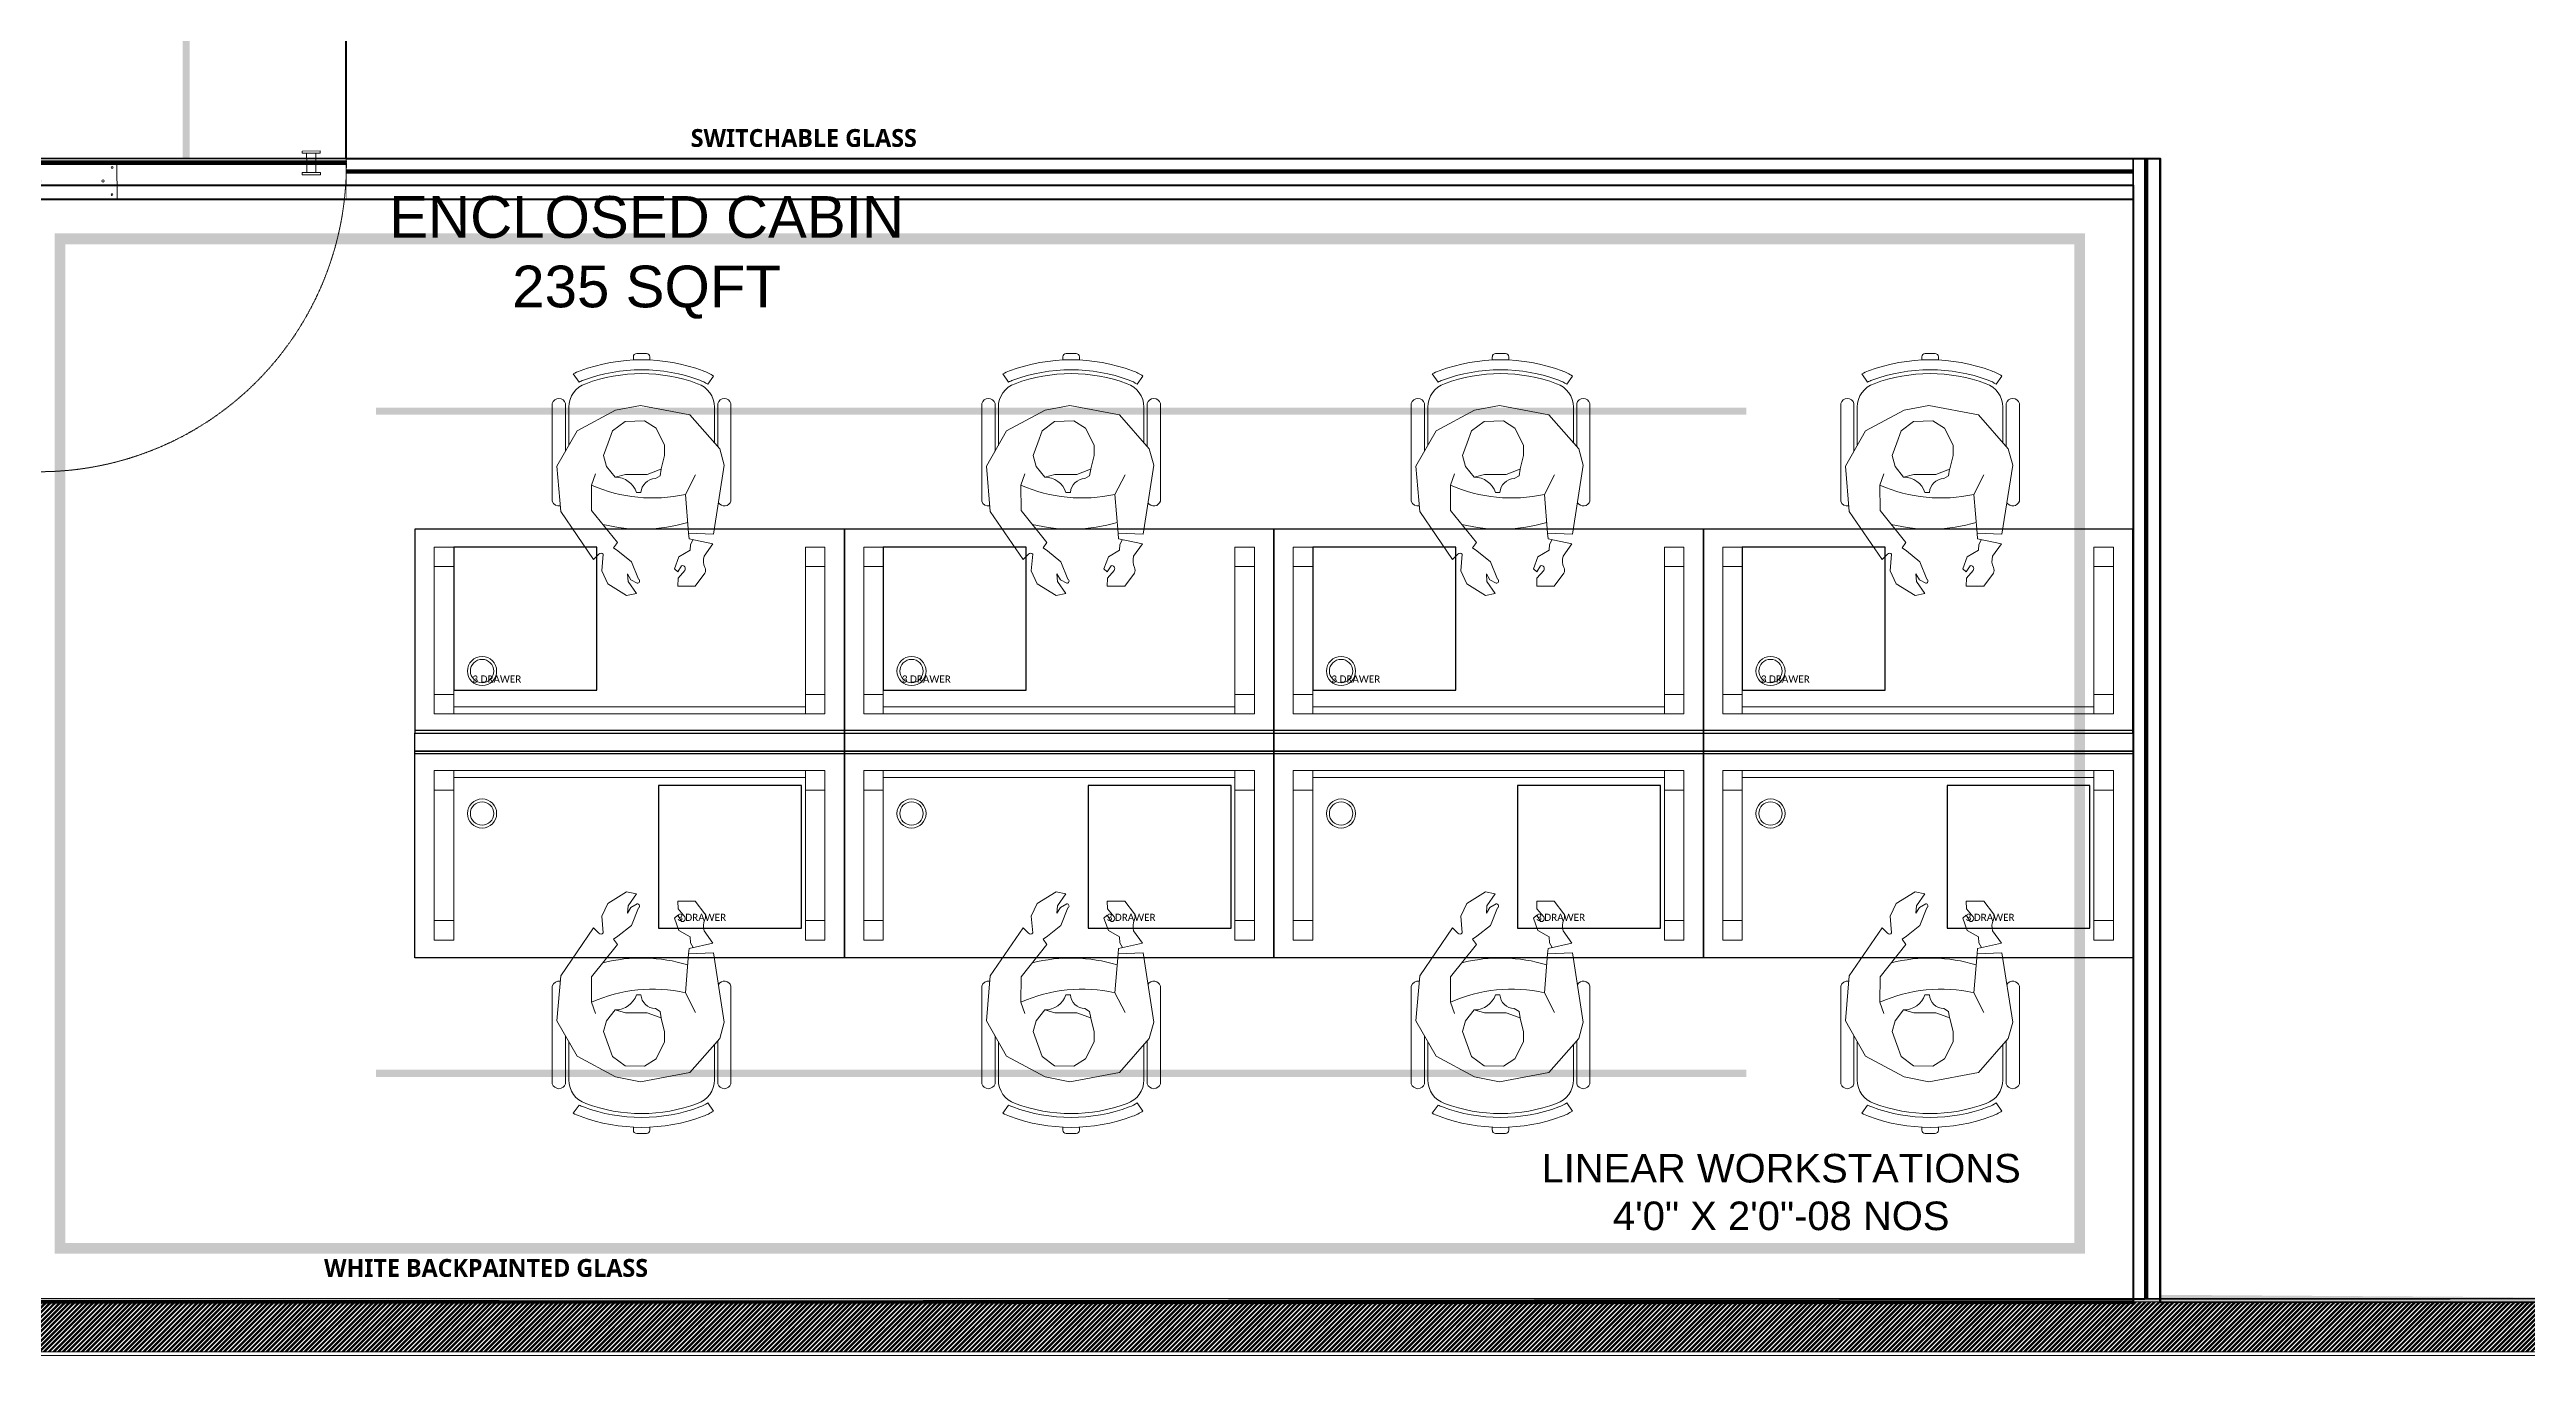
# Model space of a CAD drawing. Header units: millimetres. Extents: x 54626 to 75318, y 5966 to 15066.
# Drawn here: x 63389 to 70321, y 6291 to 9946 of the extents above; entities that cross this region are included whole.
import ezdxf
from ezdxf.lldxf.tags import DXFTag

# ---------------------------------------------------------------- set-up
doc = ezdxf.new("R2010")
doc.units = ezdxf.units.MM
doc.linetypes.add('DASHED2', pattern=[0.375, 0.25, -0.125])
for name, color, linetype, lineweight in [('FS- CS PROFILE LT', 50, 'Continuous', 13), ('FS-CL-GYP', 30, 'Continuous', 40), ('FS-COVE LT', 30, 'Continuous', 13), ('FS-DOOR', 250, 'Continuous', 18), ('FS-DR GL-S', 250, 'Continuous', 18), ('FS-FUR-CSTM', 250, 'Continuous', 18), ('OPEN SYSTEM WORKSTATION', 36, 'Continuous', 25), ('PLANNER', 3, 'Continuous', 40)]:
    doc.layers.add(name, color=color, linetype=linetype, lineweight=lineweight)
for name, color, linetype, lineweight, true_color in [('FS-FIN-GL-CLD', 7, 'Continuous', 9, 0xd1ff47), ('FS-FIN-WLP-CUS', 7, 'Continuous', 9, 0xa65aed), ('FS-FLR-MDS 75', 7, 'Continuous', 9, 0x7f5f3f), ('FS-PT-GL-SWTCH', 7, 'Continuous', 25, 0x11b0ae), ('Switchable glass', 7, 'Continuous', 13, 0x407191)]:
    doc.layers.add(name, color=color, linetype=linetype, lineweight=lineweight, true_color=true_color)
for name, color, linetype in [('FS-FLR-CPP', 15, 'Continuous'), ('FS-FLR-TP C', 252, 'Continuous'), ('FS-PT-ABVGL-75', 252, 'Continuous'), ('FS-TXT', 7, 'Continuous'), ('PEDESTAL', 34, 'Continuous')]:
    doc.layers.add(name, color=color, linetype=linetype)
doc.layers.add('FS-WL-SIP-EX', color=7, linetype='Continuous', true_color=0x616161)
doc.styles.add('NEW', font='trebuc.ttf', dxfattribs={"height": 250})
doc.styles.get("Standard").update_dxf_attribs({"font": 'arial.ttf'})
tags = doc.linetypes.add('( Hidden )', pattern=[0.375, 0.25, -0.125]).pattern_tags.tags
tags[6:7] = [DXFTag(74, 4), DXFTag(75, 0), DXFTag(340, '0'), DXFTag(46, 1.0), DXFTag(50, 0.0), DXFTag(44, 0.0), DXFTag(45, 0.0)]
tags[4:5] = [DXFTag(74, 4), DXFTag(75, 0), DXFTag(340, '0'), DXFTag(46, 1.0), DXFTag(50, 0.0), DXFTag(44, 0.0), DXFTag(45, 0.0)]

# ---------------------------------------------------------------- blocks, each defined once
blk = doc.blocks.new('*U84')
at = {"layer": 'FS-DR GL-S', "lineweight": 5, "ltscale": 10, "elevation": 0}
blk.add_lwpolyline([(100584.9, 67240.5), (101481.2, 67240.5), (101481.2, 67126.4), (100584.9, 67126.4)], close=True, dxfattribs=at)
at = {"lineweight": 5}
blk.add_wipeout([(100584.9, 67240.5), (100584.9, 67126.4), (101481.2, 67126.4), (101481.2, 67240.5), (100584.9, 67240.5), (100584.9, 67183.4)], dxfattribs=at).dxf.layer = 'FS-DR GL-S'
at = {"layer": 'FS-DR GL-S', "color": 252, "linetype": 'DASHED2', "ltscale": 6}
blk.add_line((100622.5, 67144.9), (100622.5, 68003.2), dxfattribs=at)
at = {"layer": 'FS-DR GL-S', "color": 252}
for p, q in [((100584.9, 67138.8), (100584.9, 67240.5)), ((100839.1, 67240.5), (100584.9, 67240.5)), ((100839.5, 67240.5), (100838.9, 67138.8)), ((100584.3, 67138.8), (100838.9, 67138.8)), ((101357.5, 67105.7), (101357.5, 67112.1)), ((101357.5, 67112.1), (101408.4, 67111.8)), ((101408.4, 67105.5), (101357.5, 67105.7)), ((101358, 67172.3), (101357.9, 67165.9)), ((101357.9, 67165.9), (101408.8, 67165.5)), ((101408.8, 67171.9), (101358, 67172.3)), ((101370.2, 67112), (101370.3, 67138.9)), ((101370.6, 67165.8), (101370.4, 67139)), ((101395.8, 67138.8), (101395.7, 67111.9)), ((101395.8, 67138.8), (101396.1, 67165.6)), ((101408.4, 67111.8), (101408.4, 67105.5)), ((101408.8, 67165.5), (101408.8, 67171.9))]:
    blk.add_line(p, q, dxfattribs=at)
at = {"layer": 'FS-DR GL-S'}
blk.add_line((101481.3, 67137.7), (101481.2, 67126.4), dxfattribs=at)
at = {"layer": 'FS-DR GL-S', "color": 5, "linetype": 'Continuous', "const_width": 12.9, "elevation": 0}
blk.add_lwpolyline([(100622.3, 67138.6), (101481.2, 67138.6)], dxfattribs=at)
at = {"layer": 'FS-DR GL-S', "color": 252}
for centre, radius in [((100597.7, 67227.6), 2.57), ((100622.9, 67189.3), 3.18), ((100800.3, 67189.3), 3.18), ((100825.4, 67227.6), 2.57), ((100597.1, 67151.5), 2.57), ((100826, 67151.5), 2.57)]:
    blk.add_circle(centre, radius, dxfattribs=at)
at = {"layer": 'FS-DR GL-S', "color": 252, "linetype": 'DASHED2', "ltscale": 6}
blk.add_arc((100622.1, 67144), 859.2, 359.70484, 89.97525, dxfattribs=at)
blk = doc.blocks.new('ENCLOSED CABIN')
at = {"layer": 'PLANNER'}
blk.add_lwpolyline([(63269.4, 9565.8), (69220.8, 9565.8), (69220.8, 6440.7), (63269.4, 6440.7)], close=True, dxfattribs=at)
blk = doc.blocks.new('WORKHALL')
at = {"layer": 'PLANNER'}
blk.add_lwpolyline([(64218.5, 13240.7), (64218.5, 9640.8), (69295.8, 9640.8), (69295.8, 6439.6), (71817.4, 6440.7), (71817.1, 6765.1), (73517.9, 6765.1), (73517.9, 6441.3), (74968.3, 6440.7), (74968.3, 7540.7), (74019.8, 7540.7), (74019.8, 13240.7)], close=True, dxfattribs=at)
blk = doc.blocks.new('*U67')
at = {"layer": 'FS-WL-SIP-EX', "lineweight": 5, "ltscale": 10}
h = blk.add_hatch(dxfattribs=at)
h.set_pattern_fill('ANSI32', color=256, scale=25)
h.set_pattern_definition([(45, (7944.832, -44.284), (-6.6291261, 6.6291261), []), (45, (7949.251, -44.284), (-6.6291261, 6.6291261), [])])
h.paths.add_polyline_path([(104970.8, 76500), (104970.8, 76639.8), (92650.9, 76639.8), (92650.9, 76500)])
for p, q in [((104980.8, 76649.8), (92640.9, 76649.8)), ((104980.8, 76639.8), (92640.9, 76639.8)), ((92640.9, 76500), (104980.8, 76500)), ((92640.9, 76490), (104980.8, 76490))]:
    blk.add_line(p, q, dxfattribs=at)
blk = doc.blocks.new('FGEGE')
at = {"layer": 'FS-FUR-CSTM', "color": 8}
for p, q in [((2181586.4, -1855433.2), (2181577.6, -1855433.2)), ((2181577.9, -1855386.9), (2181586.4, -1855386.9)), ((2181595.7, -1855396.2), (2181595.7, -1855423.9))]:
    blk.add_line(p, q, dxfattribs=at)
for points in [[(2180924.4, -1855395.3), (2180918.6, -1855368.1), (2180951.7, -1855315.5), (2180987.4, -1855298.6), (2181034.1, -1855302.5, 0.504072), (2181034.3, -1855290.6), (2181019.8, -1855275.5), (2181153.8, -1855183.9), (2181280.3, -1855173.2), (2181379.2, -1855229.6), (2181437, -1855337.4), (2181450.7, -1855406.8)], [(2181169.5, -1855182.6, -0.392833), (2181183, -1855160.1), (2181456.1, -1855160.1, -0.75), (2181456.1, -1855197.1), (2181322.2, -1855197.1)], [(2181338.5, -1855206.4), (2181445.6, -1855206.4, -0.321256), (2181511.4, -1855253.5, -0.180592), (2181511.4, -1855566.6, -0.321256), (2181445.6, -1855613.8), (2181346.4, -1855613.8)], [(2180924.4, -1855395.3), (2180958.2, -1855372), (2180979.2, -1855370.2), (2180962.9, -1855380), (2180952.8, -1855397.7, 0.771566), (2180964.3, -1855401.3), (2181013.1, -1855381.4), (2181043.2, -1855343.7), (2181051.9, -1855331.5), (2181066.9, -1855342.2), (2181156.7, -1855269.9), (2181227.7, -1855269.7), (2181259.1, -1855280.9)], [(2181123.3, -1855539.1, -0.135212), (2181117.7, -1855301.3)], [(2181201.7, -1855532.5, -0.160871), (2181227.7, -1855269.7, 8.264561)], [(2181270.1, -1855459.5), (2181257.6, -1855425.7), (2181257.6, -1855375), (2181257.6, -1855364.8), (2181249.6, -1855336.1, -0.327929), (2181207, -1855395.6), (2181207, -1855408.1, -0.389716), (2181245.9, -1855448.5), (2181253.6, -1855461.9), (2181271.7, -1855464.8), (2181270.1, -1855459.5)], [(2181063.1, -1855609.7), (2181028.3, -1855585, 0.179888), (2180996.8, -1855587.3, -0.21767), (2180980.7, -1855587.3), (2180944.9, -1855560.1), (2180944.9, -1855511.4), (2180967, -1855511.9), (2180988.9, -1855530.8, 0.68351), (2181002, -1855521.9), (2180984.7, -1855511.4), (2180993.2, -1855501.7), (2181027.1, -1855514.3), (2181045, -1855545.9), (2181061.4, -1855546.6), (2181075.2, -1855554.2)], [(2181335.8, -1855623), (2181456.1, -1855623, -0.75), (2181456.1, -1855660.1), (2181183, -1855660.1, -0.650663), (2181178.3, -1855625.1, -0.650663)]]:
    blk.add_lwpolyline(points, format="xyb", dxfattribs=at)
blk.add_lwpolyline([(2181547.2, -1855582.3, -0.070033), (2181532.5, -1855611), (2181509.8, -1855595, 0.070861), (2181521.1, -1855572.9, 0.1803), (2181521.1, -1855247.2, 0.038027), (2181515.8, -1855235), (2181538.6, -1855218.9, -0.045102), (2181547.2, -1855237.9, -0.179942)], format="xyb", close=True, dxfattribs=at)
for points in [[(2181405.6, -1855363.7), (2181379.5, -1855328.7), (2181346, -1855316.6), (2181310.4, -1855303.8), (2181279.8, -1855311.9), (2181249.6, -1855336.1)], [(2181405.6, -1855363.7), (2181407.3, -1855418.1), (2181386.7, -1855450.3), (2181338.9, -1855474.3), (2181310.8, -1855474.3), (2181272.8, -1855465)], [(2181450.7, -1855406.8), (2181450.7, -1855406.8), (2181424.6, -1855545.3), (2181329.3, -1855628.7), (2181283.5, -1855641.5), (2181090, -1855611.3)], [(2181090, -1855611.3), (2181092.7, -1855541.6), (2181077.6, -1855542.9), (2181063.1, -1855609.7)], [(2181092.7, -1855541.6), (2181201.7, -1855532.5), (2181256.7, -1855560.9)]]:
    blk.add_lwpolyline(points, dxfattribs=at)
for centre, start, end in [((2181586.4, -1855396.2), 0, 90), ((2181586.4, -1855423.9), 270, 0)]:
    blk.add_arc(centre, 9.26, start, end, dxfattribs=at)
blk = doc.blocks.new('*U101')
at = {"color": 9, "linetype": '( Hidden )', "lineweight": 5, "ltscale": 0.5, "true_color": 0xc7c8ca}
for points in [[(56927.8, 57133.9), (56927.8, 57079.5), (56982.3, 57079.5), (56982.3, 57133.9)], [(57966.5, 57133.9), (57966.5, 57079.5), (58021, 57079.5), (58021, 57133.9)], [(56927.8, 56721.6), (56927.8, 57079.5), (56982.3, 57079.5), (56982.3, 56721.6)], [(57966.5, 56721.6), (57966.5, 57079.5), (58021, 57079.5), (58021, 56721.6)], [(56927.8, 56667.1), (56927.8, 56721.6), (56982.3, 56721.6), (56982.3, 56667.1)], [(57966.5, 56667.1), (57966.5, 56721.6), (58021, 56721.6), (58021, 56667.1)], [(56927.8, 56508.2), (56927.8, 56453.8), (56982.3, 56453.8), (56982.3, 56508.2)], [(57966.5, 56508.2), (57966.5, 56453.8), (58021, 56453.8), (58021, 56508.2)], [(56927.8, 56453.8), (56927.8, 56088.4), (56982.3, 56088.4), (56982.3, 56453.8)], [(57966.5, 56453.8), (57966.5, 56088.4), (58021, 56088.4), (58021, 56453.8)], [(56927.8, 56033.9), (56927.8, 56088.4), (56982.3, 56088.4), (56982.3, 56033.9)], [(57966.5, 56033.9), (57966.5, 56088.4), (58021, 56088.4), (58021, 56033.9)]]:
    blk.add_lwpolyline(points, close=True, dxfattribs=at)
for points in [[(56982.3, 56667.1), (57966.5, 56667.1), (57966.5, 56686.7), (56982.3, 56686.7), (56982.3, 56667.1)], [(56982.3, 56508.2), (57966.5, 56508.2), (57966.5, 56488.6), (56982.3, 56488.6), (56982.3, 56508.2)]]:
    blk.add_lwpolyline(points, dxfattribs=at)
at = {"color": 215, "true_color": 0xa953a0}
for points in [[(56873.4, 56620.2), (56873.4, 56612.7), (58075.4, 56612.7), (58075.4, 56620.2)], [(56873.4, 56555.2), (56873.4, 56562.7), (58075.4, 56562.7), (58075.4, 56555.2)]]:
    blk.add_lwpolyline(points, close=True, dxfattribs=at)
at = {"color": 9, "linetype": '( Hidden )', "lineweight": 5, "ltscale": 0.5, "true_color": 0xc7c8ca}
for centre, radius in [((57061.4, 56787), 40.8), ((57061.4, 56787), 32.7), ((57061.4, 56388.3), 40.8), ((57061.4, 56388.3), 32.7)]:
    blk.add_circle(centre, radius, dxfattribs=at)
at = {"layer": 'OPEN SYSTEM WORKSTATION', "linetype": 'Continuous', "ltscale": 25}
for points in [[(56873.4, 56612.7), (58075.4, 56612.7), (58075.4, 57183.9), (56873.4, 57183.9)], [(58075.4, 56562.7), (56873.4, 56562.7), (56873.4, 56612.7), (58075.4, 56612.7)], [(56873.4, 56562.7), (58075.4, 56562.7), (58075.4, 55983.9), (56873.4, 55983.9)]]:
    blk.add_lwpolyline(points, close=True, dxfattribs=at)
at = {"layer": 'OPEN SYSTEM WORKSTATION', "color": 5, "linetype": 'ByBlock', "rotation": 90.00000000000139}
blk.add_blockref('FGEGE', (-1797902.1, -2123920.2), dxfattribs=at)
at = {"layer": 'OPEN SYSTEM WORKSTATION', "color": 5, "linetype": 'ByBlock', "xscale": -1, "rotation": 90.00000000000136}
blk.add_blockref('FGEGE', (-1797902.1, 2237088.1), dxfattribs=at)
blk = doc.blocks.new('*U92')
at = {"layer": 'PEDESTAL', "elevation": 0}
blk.add_lwpolyline([(28276.6, 52969), (28676.6, 52969), (28676.6, 53369), (28276.6, 53369)], close=True, dxfattribs=at)
at = {"lineweight": 5, "ltscale": 150, "insert": (28258.7, 53009.7), "char_height": 20, "attachment_point": 1}
blk.add_mtext_dynamic_manual_height_columns('\\pxqc;{\\fCalibri|b0|i0|c0|p34;3 DRAWER }', width=276.775, gutter_width=25.4, heights=[0], dxfattribs=at)
blk = doc.blocks.new('*U110')
at = {"layer": 'FS-PT-ABVGL-75', "linetype": 'ByBlock'}
blk.add_lwpolyline([(101284.3, 71872.9), (95337.1, 71872.9), (95337.1, 71797.9), (101284.3, 71797.9)], close=True, dxfattribs=at)
blk = doc.blocks.new('*U111')
at = {"layer": 'FS-PT-ABVGL-75', "linetype": 'ByBlock'}
blk.add_lwpolyline([(98527.3, 71872.9), (95337.1, 71872.9), (95337.1, 71797.9), (98527.3, 71797.9)], close=True, dxfattribs=at)
blk = doc.blocks.new('*U123')
at = {"layer": 'Switchable glass', "extrusion": (1.01663e-07, 4.21108e-08, 1), "elevation": 0}
blk.add_lwpolyline([(108392.8, 71873.2), (111583.1, 71873.2), (111583.1, 71798.2), (108392.8, 71798.2)], close=True, dxfattribs=at)
at = {"layer": 'Switchable glass', "extrusion": (1.01663e-07, 4.21108e-08, 1), "const_width": 12, "elevation": 0}
blk.add_lwpolyline([(108392.8, 71834.5), (111583.1, 71834.5)], dxfattribs=at)
blk = doc.blocks.new('*U124')
at = {"layer": 'Switchable glass', "extrusion": (1.01663e-07, 4.21108e-08, 1), "elevation": 0}
blk.add_lwpolyline([(108392.8, 71873.2), (113393.8, 71873.2), (113393.8, 71798.2), (108392.8, 71798.2)], close=True, dxfattribs=at)
at = {"layer": 'Switchable glass', "extrusion": (1.01663e-07, 4.21108e-08, 1), "const_width": 12, "elevation": 0}
blk.add_lwpolyline([(108392.8, 71834.5), (113393.8, 71834.5)], dxfattribs=at)

msp = doc.modelspace()

# ---------------------------------------------------------------- linework, layer by layer
at = {"layer": 'FS- CS PROFILE LT', "lineweight": 5, "ltscale": 10, "const_width": 20}
for points in [[(68138.3, 8933.4), (64302.6, 8933.4)], [(68138.3, 7080.4), (64302.6, 7080.4)]]:
    msp.add_lwpolyline(points, dxfattribs=at)
at = {"layer": 'FS-FIN-GL-CLD', "ltscale": 10, "const_width": 10}
msp.add_lwpolyline([(63268.3, 6440.7), (69220.8, 6439.6)], dxfattribs=at)
at = {"layer": 'FS-FIN-WLP-CUS', "const_width": 20}
msp.add_lwpolyline([(69295.8, 6450.4), (70757.2, 6440.7), (70757.2, 6766.4), (73517.9, 6766.4), (73517.9, 6441.3), (74968.3, 6441.3)], dxfattribs=at)
at = {"layer": 'FS-FLR-TP C'}
msp.add_lwpolyline([(60180.7, 13556.7), (60180.7, 8191.5), (59130.9, 8191.5), (59130.9, 14267.1), (59470.4, 14266.2), (59470.4, 14590.7), (71820.4, 14590.7), (71820.4, 14266.2), (74971.3, 14266.2), (74968.3, 7540.7), (74019.8, 7540.7), (74019.8, 13240.7), (64218.5, 13240.7), (64218.5, 9640.8), (63268.5, 9640.7), (63268.3, 13556.7), (60180.7, 13556.7)], dxfattribs=at)

# ---------------------------------------------------------------- block references
for name, p in [('*U101', (7538.3, -48580.8)), ('*U101', (8740.3, -48580.8)), ('*U101', (9942.3, -48580.8)), ('*U101', (11144.3, -48580.8)), ('*U92', (36244, -44815.9)), ('*U92', (37446, -44815.9)), ('*U92', (38648, -44815.9)), ('*U92', (39850, -44815.9)), ('*U92', (36817.2, -45482.8)), ('*U92', (38019.2, -45482.8)), ('*U92', (39221.2, -45482.8)), ('*U92', (40423.2, -45482.8))]:
    msp.add_blockref(name, p)
at = {"layer": 'FS-PT-ABVGL-75', "rotation": 89.99999999999997}
msp.add_blockref('*U111', (141093.8, -88886.7), dxfattribs=at)
at = {"layer": 'FS-PT-GL-SWTCH', "rotation": 270}
msp.add_blockref('*U123', (-2577.4, 118033.5, 0), dxfattribs=at)
at = {"layer": 'FS-WL-SIP-EX', "lineweight": 5, "ltscale": 10}
msp.add_blockref('*U67', (-33163.4, -70199.4), dxfattribs=at)

# ---------------------------------------------------------------- texts
at = {"layer": 'FS-TXT', "lineweight": 0, "char_height": 50, "width": 3597.556, "attachment_point": 5, "style": 'NEW'}
for s, insert in [('\\pxqd;{\\fTrebuchet MS|b1|i0|c0|p34;\\C1;\\c240;SWITCHABLE GLASS}', (66982.5, 9697.7)), ('\\pxqd;{\\fTrebuchet MS|b1|i0|c0|p34;\\C1;\\c240;WHITE BACKPAINTED GLASS}', (65956.3, 6535.3))]:
    msp.add_mtext(s, dxfattribs=dict(at, insert=insert))
at = {"layer": 'FS-TXT', "attachment_point": 1}
for s, width, insert, char_height in [('\\pxqc;ENCLOSED CABIN^J235 SQFT', 1764.614, (64177.8, 9535.4), 116.737), ('\\pxqc;LINEAR WORKSTATIONS^J4\'0" X 2\'0"-08 NOS', 3068.647, (66701.2, 6854.8), 80)]:
    msp.add_mtext_dynamic_manual_height_columns(s, width=width, gutter_width=947.8, heights=[0], dxfattribs=dict(at, insert=insert, char_height=char_height))

# ---------------------------------------------------------------- next in the draw order: block references
at = {"layer": 'FS-DOOR', "lineweight": 5, "xscale": -1, "rotation": 180}
msp.add_blockref('*U84', (-37261.4, 76767.2), dxfattribs=at)

# ---------------------------------------------------------------- next in the draw order: linework, layer by layer
at = {"layer": 'FS- CS PROFILE LT', "lineweight": 5, "ltscale": 10, "const_width": 20}
msp.add_lwpolyline([(63771.7, 9640.8), (63771.7, 13807.7), (74494.1, 13807.7), (74491, 6440.9)], dxfattribs=at)
at = {"layer": 'FS-CL-GYP'}
msp.add_lwpolyline([(63268.3, 9526.7), (69220.8, 9526.7), (69220.8, 6439.6), (63268.3, 6439.6)], close=True, dxfattribs=at)
at = {"layer": 'FS-COVE LT', "lineweight": 5, "ltscale": 10, "const_width": 30}
msp.add_lwpolyline([(63418.3, 6590.7), (69070.8, 6590.7), (69070.8, 9415.8), (63418.3, 9415.8)], close=True, dxfattribs=at)
at = {"layer": 'FS-FLR-CPP'}
for points in [[(59130.9, 8191.5), (59130.9, 14267.1), (59467.4, 14267.1), (59467.4, 14590.7), (71820.4, 14590.7), (71820.4, 14266.2), (73517.9, 14266.2), (73527.9, 14600.7), (74968.3, 14590.7), (74957.2, 6430.7), (73517.9, 6441.3), (73517.9, 6765.1), (71817.1, 6765.1), (71817.4, 6450.4), (63269.5, 6440.7), (63268.4, 9091.5), (60180.8, 9091.5), (60173.9, 8191.5)], [(64217.4, 13240.7), (64217.4, 9640.8), (69294.7, 9640.8), (69294.7, 6439.6), (71816.3, 6440.7), (71816, 6765.1), (73516.8, 6765.1), (73516.8, 6441.3), (74967.2, 6440.7), (74967.2, 7540.7), (74018.7, 7540.7), (74018.7, 13240.7)]]:
    msp.add_lwpolyline(points, close=True, dxfattribs=at)
for points in [[(63268.3, 14590.7), (63268.3, 13556.7), (63268.5, 9640.7), (64218.5, 9640.8), (64218.5, 13240.7), (74020, 13240.7)], [(64218.7, 13240.7), (64218.7, 9640.8), (63268.7, 9640.7), (63268.5, 13556.7), (60180.9, 13556.7)]]:
    msp.add_lwpolyline(points, dxfattribs=at)
at = {"layer": 'FS-FLR-MDS 75', "ltscale": 10, "const_width": 20}
msp.add_lwpolyline([(63268.3, 9091.5), (63268.3, 6440.7), (70757.2, 6440.7)], dxfattribs=at)

# ---------------------------------------------------------------- next in the draw order: block references
at = {"layer": 'FS-PT-ABVGL-75', "rotation": 180}
msp.add_blockref('*U110', (164557.9, 81438.7), dxfattribs=at)
at = {"layer": 'FS-PT-GL-SWTCH', "rotation": 180}
msp.add_blockref('*U124', (177613.6, 81439, 0), dxfattribs=at)
at = {"layer": 'PLANNER'}
for name in ['WORKHALL', 'ENCLOSED CABIN']:
    msp.add_blockref(name, (0, 0), dxfattribs=at)

doc.saveas('drawing.dxf')
